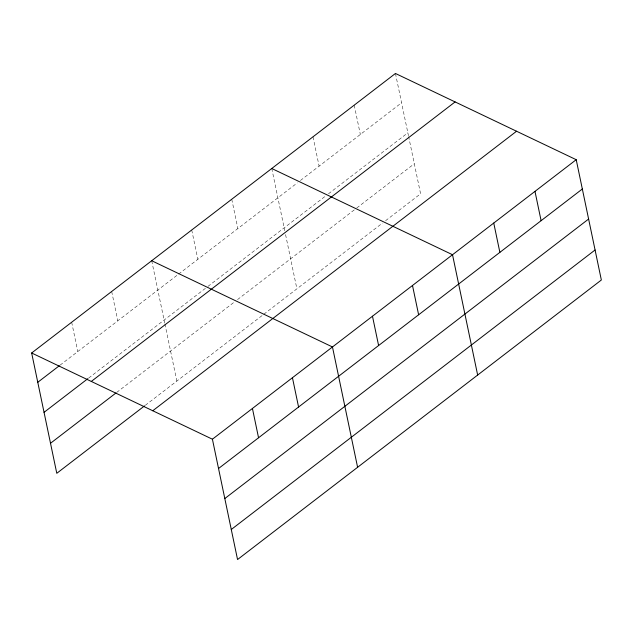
<?xml version="1.0" encoding="UTF-8"?>
<svg xmlns="http://www.w3.org/2000/svg" width="633" height="633" viewBox="0 0 633 633"><rect width="100%" height="100%" fill="white"/><g stroke="black" fill="none" stroke-linecap="round" stroke-linejoin="round"><path stroke-width="0.47" stroke-dasharray="3.17 2.37" d="M60.088 365.146L177.833 274.682M178.609 274.089L297.328 182.874M300.446 180.484L401.575 102.783M88.683 378.036L207.197 286.978M207.972 286.385L325.386 196.175M328.503 193.777L407.85 132.819M116.694 392.42L234.439 301.957M237.517 299.591L355.968 208.589M356.743 207.988L414.314 163.757M145.289 405.31L263.035 314.846M263.803 314.253L382.467 223.085M385.584 220.695L420.589 193.793L408.657 136.681M395.451 73.468L408.459 135.715M354.219 105.149L360.343 134.457M312.987 136.823L319.111 166.139M271.763 168.505L284.763 230.752M285.57 234.621L296.893 288.83M231.741 199.253L237.866 228.56M191.72 229.993L197.844 259.308M151.706 260.741L164.707 322.988M164.912 323.954L176.844 381.066M111.685 291.489L117.809 320.796M71.671 322.237L77.788 351.544"/><path stroke-width="0.95" d="M31.65 352.985L395.451 73.468L576.212 159.698L601.35 280.015L237.549 559.532L212.411 439.207L31.65 352.985L56.788 473.302L144.522 405.903M37.774 382.292L59.32 365.739M44.049 412.328L87.916 378.621M91.302 381.438L455.103 101.921M50.513 443.274L115.926 393.014M152.759 410.754L516.56 131.237M212.411 439.207L576.212 159.698M218.535 468.515L582.336 189.006M224.81 498.551L588.611 219.042M231.274 529.497L595.075 249.988M271.763 168.505L452.524 254.727L477.654 375.053M151.706 260.741L332.467 346.963L357.605 467.289M534.98 191.372L541.104 220.68M493.748 223.053L499.872 252.361M412.502 285.475L418.627 314.783M372.481 316.223L378.605 345.531M292.446 377.711L298.57 407.027M252.432 408.459L258.549 437.767"/></g></svg>
